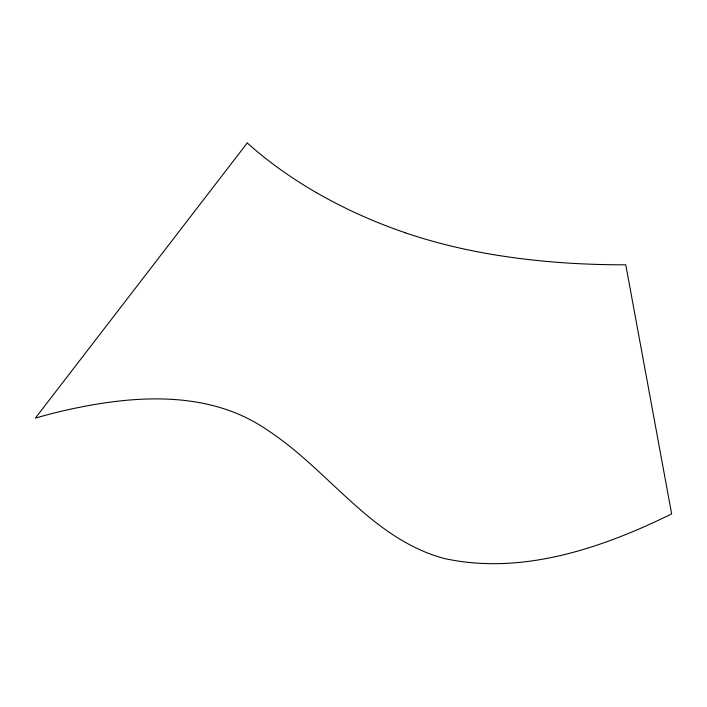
<?xml version="1.0" encoding="UTF-8"?>
<svg xmlns="http://www.w3.org/2000/svg" width="707" height="707" viewBox="0 0 707 707"><rect width="100%" height="100%" fill="white"/><g stroke="black" fill="none" stroke-linecap="round" stroke-linejoin="round"><path stroke-width="1.06" d="M247.211 143.008L35.35 418.146A345.14 199.259 0 0 1 63.577 410.732C130.768 395.399 207.778 388.77 267.502 430.156C306.193 455.441 336.444 490.95 372.342 519.716C393.631 536.825 417.554 551.372 444.129 558.459C521.978 575.569 602.223 548.04 671.65 513.909L625.775 264.816C581.516 264.869 537.196 261.89 493.513 254.653A382.248 220.69 0 0 1 405.332 232.824M405.385 232.78C374.595 222.298 344.769 208.963 316.586 192.719M316.542 192.746A523.233 302.083 0 0 1 247.273 142.991"/></g></svg>
